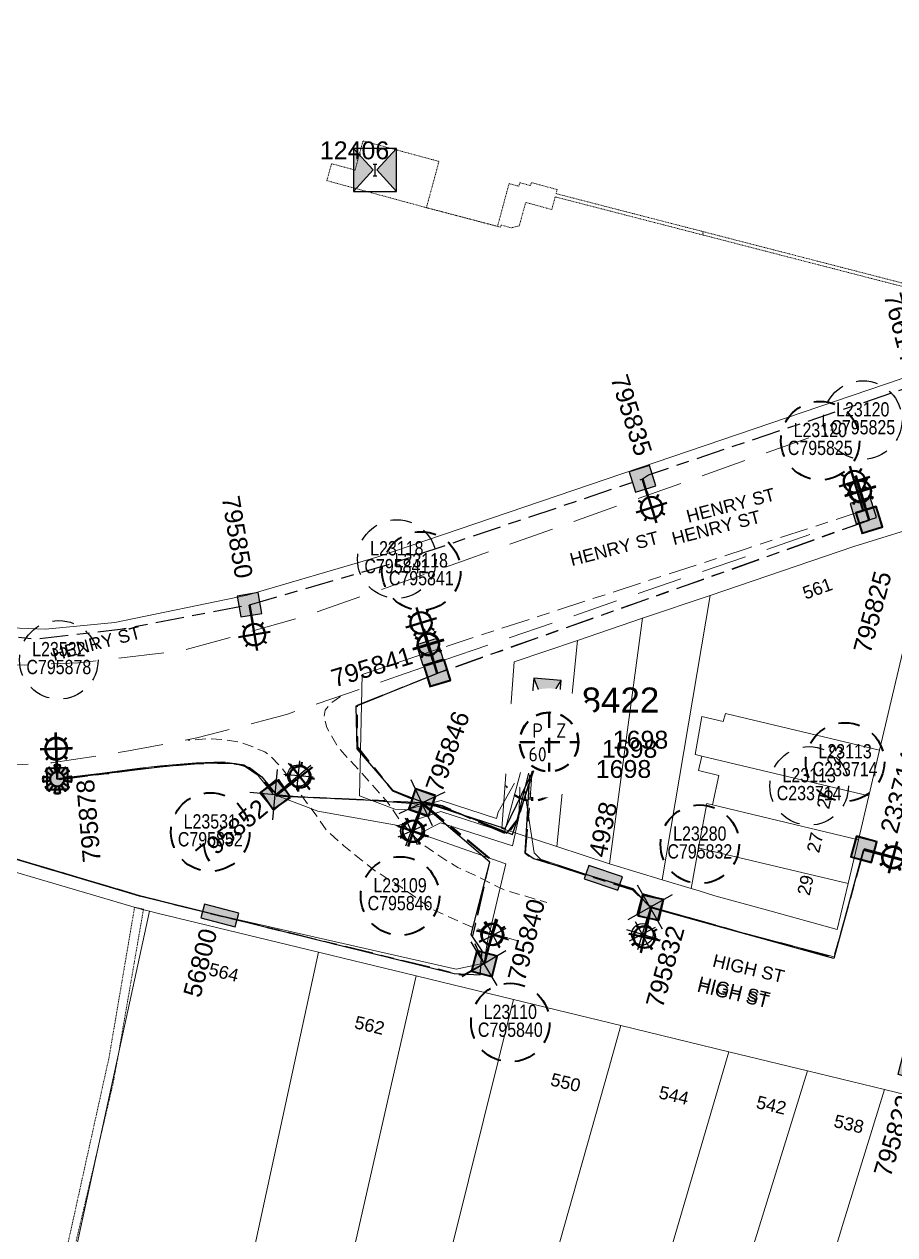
# Model space of a CAD drawing. Header units: metres. Extents: x 285841 to 287079, y 6262591 to 6263353.
# Drawn here: x 286268.6 to 286390.5, y 6262834 to 6263003.4 of the extents above; entities that cross this region are included whole.
import ezdxf
from ezdxf.enums import TextEntityAlignment as Align

# ---------------------------------------------------------------- set-up
doc = ezdxf.new("R2010")
doc.units = ezdxf.units.M
for name, pattern in [('Cable Exist UG', [8.2, 4, -1.2, 1.8, -1.2]), ('Dash', [5, 3, -2]), ('DASHED', [0.75, 0.5, -0.25]), ('DASHED2', [9.525, 6.35, -3.175]), ('HIDDEN2', [0.1875, 0.125, -0.0625])]:
    doc.linetypes.add(name, pattern=pattern)
doc.layers.get('0').update_dxf_attribs({"color": 6})
for name, color, linetype, lineweight in [('_User Miscellaneous3', 241, 'Continuous', 13), ('_User Miscellaneous4', 191, 'Continuous', 13), ('_User_SL_Exist', 4, 'Continuous', 35), ('Cadastre Buildings_SP_EXT', 96, 'Continuous', 15), ('Cadastre Land Parcels_SP_EXT', 96, 'Continuous', 15), ('Cadastre Other Property_SP_EXT', 96, 'DASHED', 15), ('Cadastre Roads_SP_EXT', 54, 'Continuous', 15)]:
    doc.layers.add(name, color=color, linetype=linetype, lineweight=lineweight)
for name, color, linetype in [('_User SL', 2, 'Continuous'), ('_User_SL_Final', 7, 'Continuous'), ('Equip_SL_EXT', 7, 'Continuous'), ('Equip_SP_SL_EXT', 7, 'Continuous'), ('Mains_LV_NEW_R6', 2, 'Continuous'), ('Sub_SP_EXT', 7, 'Continuous'), ('SupportsUG_SP_LV_EXT', 7, 'Continuous'), ('SupportsUG_SP_LV_SL_EXT', 7, 'Continuous')]:
    doc.layers.add(name, color=color, linetype=linetype)
doc.styles.add('ARIAL', font='arial.ttf', dxfattribs={"height": 2})
doc.styles.add('COLUMN_LABEL', font='arial.ttf')
doc.styles.add('iecARIAL', font='arial.ttf', dxfattribs={"height": 2})
doc.styles.add('IESYMBOL1', font='isocp.shx')
doc.styles.add('POLE_LABEL', font='arial.ttf', dxfattribs={"height": 2})
doc.styles.add('SLCP_LABEL', font='arial.ttf', dxfattribs={"height": 3.5})
doc.styles.get("Standard").update_dxf_attribs({"font": 'arial.ttf'})
doc.linetypes.add('Cable New UG', pattern='A,7,-0.25,["x",Standard,S=2,R=0,X=0.2,Y=-0.8],-2.1', length=9.35)
doc.linetypes.add('Cable o', pattern='A,5.25,-0.1,["o",Standard,S=2,R=0,X=0.2,Y=-0.7],-2', length=7.35)

# ---------------------------------------------------------------- blocks, each defined once
blk = doc.blocks.new('SUB_INDOOR_EXT')
h = blk.add_hatch(color=256)
h.paths.add_polyline_path([(3, 3), (0.24, 0), (3, -3)])
h.paths.add_polyline_path([(-3, -3), (-0.24, 0), (-3, 3)])
at = {"color": 7}
for p, q in [((-0.27, 0.81), (0.27, 0.81)), ((0, 0.81), (0, -0.81)), ((-0.27, -0.81), (0.27, -0.81))]:
    blk.add_line(p, q, dxfattribs=at)
blk.add_line((1.92, -2.26), (1.92, -2.26, 0))
for points in [[(-3, -3), (-0.24, 0), (-3, 3)], [(-3, -3), (3, -3), (3, 3), (-3, 3)], [(3, 3), (0.24, 0), (3, -3)]]:
    blk.add_lwpolyline(points, close=True)
for tag, height, flags, p in [('ASSET_NUM', 2.5, 8, (2, 2)), ('STREET_CODE', 0.2, 9, (1.5, 0)), ('CONSTRUCTED_VOLTAGE', 0.2, 9, (1.5, -0.2)), ('OPERATING_VOLTAGE', 0.2, 9, (1.5, -0.6)), ('ORIENTATION', 0.2, 9, (1.5, -0.8)), ('OWNED_BY', 0.2, 9, (1.5, -1)), ('OPERATED_BY', 0.2, 9, (1.5, -1.2)), ('SECONDARY_VOLTAGE', 0.2, 9, (1.5, -1.6)), ('NO_PHASES', 0.2, 9, (1.5, -0.4)), ('MAINTAINED_BY', 0.2, 9, (1.5, -1.4)), ('STATE', 0.2, 9, (1.5, -1.8)), ('SUBSTATION_TYPE', 0.2, 9, (1.5, -2.2)), ('STREETNAME', 0.2, 9, (1.5, -3)), ('SUBURB', 0.2, 9, (1.5, -3.2)), ('PARENT', 0.2, 9, (1.5, -2)), ('USAGE', 0.2, 9, (1.5, -2.4)), ('LEGEND', 0.2, 9, (1.5, -2.6)), ('LOCATION', 0.2, 9, (1.5, -2.8)), ('NOTES', 0.2, 9, (1.5, -3.4)), ('Z', 0.2, 1, (1.5, -3.6))]:
    blk.add_attdef(tag, text='', height=height, dxfattribs=dict(flags=flags)).set_placement(p, align=Align.MIDDLE_LEFT)
blk = doc.blocks.new('*U202')
for points in [[(0, 0), (-1.56, 4), (2.26, 3.65)], [(0, 0), (-2.26, -3.65), (1.56, -4)]]:
    blk.add_hatch(color=256).paths.add_polyline_path(points)
for p, q in [((-2.26, -3.65), (2.26, 3.65)), ((-1.56, 4), (1.56, -4))]:
    blk.add_line(p, q)
blk.add_lwpolyline([(1.56, -4), (2.26, 3.65), (-1.56, 4), (-2.26, -3.65)], close=True)
for tag, height, flags, p in [('ASSET_NUM', 3.5, 8, (2, 2)), ('STREET_CODE', 0.2, 9, (1.5, 0)), ('CONSTRUCTED_VOLTAGE', 0.2, 9, (1.5, -0.2)), ('OPERATING_VOLTAGE', 0.2, 9, (1.5, -0.6)), ('ORIENTATION', 0.2, 9, (1.5, -0.8)), ('OWNED_BY', 0.2, 9, (1.5, -1)), ('OPERATED_BY', 0.2, 9, (1.5, -1.2)), ('SECONDARY_VOLTAGE', 0.2, 9, (1.5, -1.6)), ('NO_PHASES', 0.2, 9, (1.5, -0.4)), ('MAINTAINED_BY', 0.2, 9, (1.5, -1.4)), ('STATE', 0.2, 9, (1.5, -1.8)), ('SUBSTATION_TYPE', 0.2, 9, (1.5, -2.2)), ('STREETNAME', 0.2, 9, (1.5, -3)), ('SUBURB', 0.2, 9, (1.5, -3.2)), ('PARENT', 0.2, 9, (1.5, -2)), ('USAGE', 0.2, 9, (1.5, -2.4)), ('LEGEND', 0.2, 9, (1.5, -2.6)), ('LOCATION', 0.2, 9, (1.5, -2.8)), ('NOTES', 0.2, 9, (1.5, -3.4)), ('Z', 0.2, 1, (1.5, -3.6))]:
    blk.add_attdef(tag, text='', height=height, dxfattribs=dict(flags=flags)).set_placement(p, align=Align.MIDDLE_LEFT)
blk = doc.blocks.new('COLUMN_EXT')
blk.add_hatch(color=256).paths.add_polyline_path([(-1.49, 1.48), (-1.49, -1.49), (1.48, -1.49), (1.48, 1.48)])
blk.add_lwpolyline([(-1.49, -1.49), (1.48, -1.49), (1.48, 1.48), (-1.49, 1.48)], close=True)
for tag, height, style, flags, p in [('ASSET_NUM', 2.5, 'COLUMN_LABEL', 8, (2, 2)), ('STRUCTURE_PLANT_NUMBER', 0.2, 'POLE_LABEL', 9, (1.81, 0.03)), ('STREET_CODE', 0.2, 'COLUMN_LABEL', 9, (1.81, -0.2))]:
    blk.add_attdef(tag, text='', height=height, dxfattribs=dict(style=style, flags=flags)).set_placement(p, align=Align.MIDDLE_LEFT)
at = {"flags": 9}
for tag, p in [('COLUMN_TYPE', (1.81, -0.4)), ('OWNED_BY', (1.81, -0.6)), ('STATE', (1.81, -0.8)), ('USAGE', (1.81, -1)), ('STREETNAME', (1.81, -1.6)), ('LEGEND', (1.81, -1.2)), ('LOCATION', (1.81, -1.4)), ('SUBURB', (1.81, -1.8)), ('NOTES', (1.81, -2))]:
    blk.add_attdef(tag, text='', height=0.2, dxfattribs=at).set_placement(p, align=Align.MIDDLE_LEFT)
at = {"flags": 1}
blk.add_attdef('Z', (1.81, -2.35), '', height=0.2, dxfattribs=at)
blk = doc.blocks.new('PILLAR_EXT')
blk.add_hatch(color=256).paths.add_polyline_path([(-2.475, 0.99), (-2.475, -0.99), (2.475, -0.99), (2.475, 0.99)])
blk.add_lwpolyline([(-2.475, -0.99), (2.475, -0.99), (2.475, 0.99), (-2.475, 0.99)], close=True)
at = {"style": 'iecARIAL', "flags": 8}
blk.add_attdef('ASSET_NUM', (1.5, 3.5), '', height=2.5, dxfattribs=at)
for tag, p, flags in [('OWNED_BY', (0, -0.2), 9), ('STATE', (0, -0.4), 9), ('SUPPORT_TYPE', (0, -0.6), 9), ('STREETNAME', (0, -1.8), 9), ('USAGE', (0, -0.8), 9), ('LEGEND', (0, -1), 9), ('LOCATION', (0, -1.2), 9), ('NOTES', (0, -1.4), 9), ('PARENT', (0, -1.6), 9), ('SUBURB', (0, -2), 1)]:
    blk.add_attdef(tag, p, '', height=0.2, dxfattribs=dict(flags=flags))
blk = doc.blocks.new('SL_LANTERN_EXT')
at = {"lineweight": 40}
for p, q in [((-1.46, 5.68), (-1.06, 5.28)), ((0, 1.97), (0, 6.47)), ((1.46, 5.68), (1.06, 5.28)), ((-2.25, 4.22), (2.25, 4.22)), ((-1.46, 2.76), (-1.06, 3.16)), ((0, 0), (0, 2.72)), ((1.46, 2.76), (1.06, 3.16))]:
    blk.add_line(p, q, dxfattribs=at)
blk.add_circle((0, 4.22), 1.5, dxfattribs=at)
at = {"style": 'iecARIAL', "flags": 8}
blk.add_attdef('ASSET_NUM', (1.5, 1.5), '', height=2.5, dxfattribs=at)
for tag, p, height, flags in [('OPERATING_VOLTAGE', (0.98, -1.65), 0.2, 9), ('ORIENTATION', (0.98, -1.85), 0.2, 9), ('CONSTRUCTED_VOLTAGE', (0.98, -0.65), 0.2, 9), ('CONTROL_TYPE', (0.98, -0.85), 0.2, 9), ('LANTERN_PURPOSE', (0.98, -1.05), 0.2, 9), ('LANTERN_TYPE', (0.98, -1.25), 0.2, 9), ('NO_PHASES', (0.98, -1.45), 0.2, 9), ('LNUMBER', (2.18, -3.25), 2.5, 8), ('OWNED_BY', (0.98, -2.05), 0.2, 9), ('STATE', (0.98, -2.25), 0.2, 9), ('USAGE', (0.98, -2.45), 0.2, 9), ('CEXIST', (0.98, -2.65), 0.2, 9), ('CNEW', (0.98, -2.85), 0.2, 9), ('CNUMBER', (0.98, -3.05), 0.2, 9), ('CREMOVE', (0.98, -3.25), 0.2, 9), ('CREPLACE', (0.98, -3.45), 0.2, 9), ('LKINGHEIGHT', (0.98, -3.65), 0.2, 9), ('LBRACKET', (0.98, -3.85), 0.2, 9), ('LBRACKETVOCAB', (0.98, -4.05), 0.2, 9), ('LCATEGORY', (0.98, -4.25), 0.2, 9), ('LCHARGE1', (0.98, -4.45), 0.2, 9), ('LCHARGE1PERCENT', (0.98, -4.65), 0.2, 9), ('LCHARGE2', (0.98, -4.85), 0.2, 9), ('LCHARGE2PERCENT', (0.98, -5.05), 0.2, 9), ('LCHARGE3', (0.98, -5.25), 0.2, 9), ('LCHARGE3PERCENT', (0.98, -5.45), 0.2, 9), ('LEXIST', (0.98, -5.65), 0.2, 9), ('LLAMP', (0.98, -5.85), 0.2, 9), ('LLAMPVOCAB', (0.98, -6.05), 0.2, 9), ('LMAST', (0.98, -6.25), 0.2, 9), ('LMASTVOCAB', (0.98, -6.45), 0.2, 9), ('LNEW', (0.98, -6.65), 0.2, 9), ('LANTNUMBER', (0.98, -6.85), 0.2, 9), ('LOUTREACH', (0.98, -7.25), 0.2, 9), ('LOUTREACHVOCAB', (0.98, -7.45), 0.2, 9), ('LRATECODE', (0.98, -7.65), 0.2, 9), ('LREMOVE', (0.98, -7.85), 0.2, 9), ('LREPLACE', (0.98, -8.05), 0.2, 9), ('LTYPE', (0.98, -8.25), 0.2, 9), ('LTYPEVOCAB', (0.98, -8.45), 0.2, 9), ('LEGEND', (0.98, -8.65), 0.2, 9), ('STREETNAME', (0.98, -9.25), 0.2, 9), ('SUBURB', (0.98, -9.45), 0.2, 1), ('LOCATION', (0.98, -8.85), 0.2, 9), ('NOTES', (0.98, -9.05), 0.2, 9)]:
    blk.add_attdef(tag, p, '', height=height, dxfattribs=dict(flags=flags))
blk = doc.blocks.new('SL_NIGHTWATCH_EXT')
at = {"lineweight": 40}
h = blk.add_hatch(color=256, dxfattribs=at)
h.paths.add_polyline_path([(0.39, 1.96, 0.098491), (-0.39, 1.96), (-0.2, 0.98, -0.098491), (0.19, 0.98)])
h.paths.add_polyline_path([(0.55, 0.83, -0.098491), (0.83, 0.56), (1.66, 1.11, 0.098491), (1.11, 1.66)])
h.paths.add_polyline_path([(0.98, 0.2, -0.098491), (0.98, -0.19), (1.96, -0.39, 0.098491), (1.96, 0.39)])
h.paths.add_polyline_path([(0.83, -0.55, -0.098491), (0.56, -0.83), (1.11, -1.66, 0.098491), (1.66, -1.11)])
h.paths.add_polyline_path([(-0.19, -0.98), (-0.39, -1.96, 0.098491), (0.39, -1.96), (0.2, -0.98, -0.098491)])
h.paths.add_polyline_path([(-0.83, -0.56), (-1.66, -1.11, 0.098491), (-1.11, -1.66), (-0.55, -0.83, -0.098491)])
h.paths.add_polyline_path([(-0.98, 0.19), (-1.96, 0.39, 0.098491), (-1.96, -0.39), (-0.98, -0.2, -0.098491)])
h.paths.add_polyline_path([(-1.11, 1.66, 0.098491), (-1.66, 1.11), (-0.83, 0.55, -0.098491), (-0.56, 0.83)])
for p, q in [((-1.16, 1.63), (-1.16, 1.63, 0)), ((-1.1, 1.64), (-1.1, 1.64, 0)), ((1.08, 1.63), (1.08, 1.63, 0)), ((-0.86, -0.57), (-0.86, -0.57, 0)), ((0.82, -0.57), (0.82, -0.57, 0)), ((1.13, -1.65), (1.13, -1.65, 0)), ((1.96, -0.37), (1.96, -0.37, 0))]:
    blk.add_line(p, q, dxfattribs=at)
for points in [[(-0.2, 0.98, -0.098491), (0.19, 0.98), (0.39, 1.96, 0.098491), (-0.39, 1.96)], [(-0.98, 0.19, 0.098491), (-0.98, -0.2), (-1.96, -0.39, -0.098491), (-1.96, 0.39)], [(-0.56, 0.83, 0.098491), (-0.83, 0.55), (-1.66, 1.11, -0.098491), (-1.11, 1.66)], [(0.83, 0.56), (1.66, 1.11, 0.098491), (1.11, 1.66), (0.55, 0.83, -0.098491)], [(0.98, -0.19), (1.96, -0.39, 0.098491), (1.96, 0.39), (0.98, 0.2, -0.098491)], [(-0.83, -0.56, 0.098491), (-0.55, -0.83), (-1.11, -1.66, -0.098491), (-1.66, -1.11)], [(0.2, -0.98), (0.39, -1.96, -0.098491), (-0.39, -1.96), (-0.19, -0.98, 0.098491)], [(0.56, -0.83), (1.11, -1.66, 0.098491), (1.66, -1.11), (0.83, -0.55, -0.098491)]]:
    blk.add_lwpolyline(points, format="xyb", close=True, dxfattribs=at)
blk.add_circle((0, 0), 1, dxfattribs=at)
blk = doc.blocks.new('SLCP_ZELL_EXT')
blk.add_wipeout([(-0.24, 7.5), (-0.71, 7.47), (-1.17, 7.41), (-1.64, 7.32), (-2.09, 7.21), (-2.54, 7.06), (-2.98, 6.89), (-3.41, 6.69), (-3.82, 6.46), (-4.22, 6.21), (-4.6, 5.93), (-4.96, 5.63), (-5.31, 5.31), (-5.63, 4.96), (-5.93, 4.6), (-6.21, 4.22), (-6.46, 3.82), (-6.69, 3.41), (-6.89, 2.98), (-7.06, 2.54), (-7.21, 2.09), (-7.32, 1.64), (-7.41, 1.17), (-7.47, 0.71), (-7.5, 0.24), (-7.5, -0.24), (-7.47, -0.71), (-7.41, -1.17), (-7.32, -1.64), (-7.21, -2.09), (-7.06, -2.54), (-6.89, -2.98), (-6.69, -3.41), (-6.46, -3.82), (-6.21, -4.22), (-5.93, -4.6), (-5.63, -4.96), (-5.31, -5.31), (-4.96, -5.63), (-4.6, -5.93), (-4.22, -6.21), (-3.82, -6.46), (-3.41, -6.69), (-2.98, -6.89), (-2.54, -7.06), (-2.09, -7.21), (-1.64, -7.32), (-1.17, -7.41), (-0.71, -7.47), (-0.24, -7.5), (0.24, -7.5), (0.71, -7.47), (1.17, -7.41), (1.64, -7.32), (2.09, -7.21), (2.54, -7.06), (2.98, -6.89), (3.41, -6.69), (3.82, -6.46), (4.22, -6.21), (4.6, -5.93), (4.96, -5.63), (5.31, -5.31), (5.63, -4.96), (5.93, -4.6), (6.21, -4.22), (6.46, -3.82), (6.69, -3.41), (6.89, -2.98), (7.06, -2.54), (7.21, -2.09), (7.32, -1.64), (7.41, -1.17), (7.47, -0.71), (7.5, -0.24), (7.5, 0.24), (7.47, 0.71), (7.41, 1.17), (7.32, 1.64), (7.21, 2.09), (7.06, 2.54), (6.89, 2.98), (6.69, 3.41), (6.46, 3.82), (6.21, 4.22), (5.93, 4.6), (5.63, 4.96), (5.31, 5.31), (4.96, 5.63), (4.6, 5.93), (4.22, 6.21), (3.82, 6.46), (3.41, 6.69), (2.98, 6.89), (2.54, 7.06), (2.09, 7.21), (1.64, 7.32), (1.17, 7.41), (0.71, 7.47), (0.24, 7.5)])
at = {"linetype": 'Dash', "lineweight": 40, "ltscale": 0.7}
for p, q in [((0, 4.11), (0, -4.11)), ((-4.11, 0), (4.11, 0))]:
    blk.add_line(p, q, dxfattribs=at)
blk.add_circle((0, 0), 4.11, dxfattribs=at)
at = {"lineweight": 40, "style": 'IESYMBOL1'}
for s, p in [('P', (-1.6, 0)), ('Z', (1.7, 0)), ('60', (-1.61, -3.31))]:
    blk.add_text(s, height=2, dxfattribs=at).set_placement(p, align=Align.BOTTOM_CENTER)
at = {"style": 'SLCP_LABEL'}
for tag, height, flags, p in [('ASSET_NUM', 2.5, 8, (2, 2)), ('STREET_CODE', 0.2, 9, (0, -0.2))]:
    blk.add_attdef(tag, text='', height=height, dxfattribs=dict(at, flags=flags)).set_placement(p, align=Align.MIDDLE_LEFT)
at = {"flags": 1}
blk.add_attdef('Z', (0, 0), '', height=0.2, dxfattribs=at)
at = {"flags": 9}
for tag, p in [('CONSTRUCTED_VOLTAGE', (0, -0.4)), ('CONTROL_TYPE', (0, -0.6)), ('OPERATING_VOLTAGE', (0, -1)), ('ORIENTATION', (0, -1.2)), ('OWNED_BY', (0, -1.4)), ('NO_PHASES', (0, -0.8)), ('USAGE', (0, -1.6)), ('STATE', (0, -2)), ('LOCATION', (0, -1.8)), ('NOTES', (0, -2.2))]:
    blk.add_attdef(tag, text='', height=0.2, dxfattribs=at).set_placement(p, align=Align.MIDDLE_LEFT)
blk = doc.blocks.new('COLUMN_DEL')
h = blk.add_hatch(color=256)
h.paths.add_polyline_path([(0, 0), (1.51, 1.51), (-1.51, 1.51)], flags=16)
h.paths.add_polyline_path([(-1.51, 1.51), (-1.51, -1.51), (0, 0)], flags=17)
h.paths.add_polyline_path([(-1.51, -1.51), (1.51, -1.51), (0, 0)], flags=17)
h.paths.add_polyline_path([(1.51, -1.51), (1.51, 1.51), (0, 0)], flags=17)
h.paths.add_polyline_path([(-1.51, -1.51), (1.51, -1.51), (1.51, 1.51), (-1.51, 1.51)])
blk.add_hatch(color=256).paths.add_polyline_path([(-1.51, -1.51), (1.51, -1.51), (1.51, 1.51), (-1.51, 1.51)])
for p, q in [((2.51, -2.51), (-2.51, 2.51)), ((-2.51, -2.51), (2.51, 2.51))]:
    blk.add_line(p, q)
blk.add_lwpolyline([(-1.51, -1.51), (1.51, -1.51), (1.51, 1.51), (-1.51, 1.51)], close=True)
at = {"style": 'COLUMN_LABEL'}
for tag, height, flags, p in [('ASSET_NUM', 2.5, 8, (2, 2)), ('STREET_CODE', 0.2, 9, (0, -0.2))]:
    blk.add_attdef(tag, text='', height=height, dxfattribs=dict(at, flags=flags)).set_placement(p, align=Align.MIDDLE_LEFT)
at = {"flags": 1}
blk.add_attdef('Z', (0, 0), '', height=0.2, dxfattribs=at)
at = {"flags": 9}
for tag, p in [('COLUMN_TYPE', (0, -0.4)), ('OWNED_BY', (0, -0.6)), ('STATE', (0, -0.8)), ('SUBURB', (0, -1.6)), ('USAGE', (0, -1)), ('LEGEND', (0, -1.2)), ('PARENT', (0, -1.4)), ('STREETNAME', (0, -1.8)), ('LOCATION', (0, -2)), ('NOTES', (0, -2.2))]:
    blk.add_attdef(tag, text='', height=0.2, dxfattribs=at).set_placement(p, align=Align.MIDDLE_LEFT)
blk = doc.blocks.new('SL_LANTERN_DEL')
for p, q in [((1.46, 2.76), (-1.46, 5.68)), ((-1.46, 2.76), (1.46, 5.68)), ((0, 1.97), (0, 6.47)), ((-2.25, 4.22), (2.25, 4.22)), ((0, 0), (0, 2.72)), ((0, 0), (0, 0))]:
    blk.add_line(p, q)
blk.add_circle((0, 4.22), 1.5)
at = {"style": 'iecARIAL', "flags": 8}
blk.add_attdef('ASSET_NUM', (1.5, 1.5), '', height=2.5, dxfattribs=at)
for tag, p, height, flags in [('CONSTRUCTED_VOLTAGE', (0, -0.2), 0.2, 9), ('CONTROL_TYPE', (0, -0.4), 0.2, 9), ('OPERATING_VOLTAGE', (0, -1.2), 0.2, 9), ('ORIENTATION', (0, -1.4), 0.2, 9), ('OWNED_BY', (0, -1.6), 0.2, 9), ('STATE', (0, -1.8), 0.2, 9), ('LANTERN_PURPOSE', (0, -0.6), 0.2, 9), ('LANTERN_TYPE', (0, -0.8), 0.2, 9), ('NO_PHASES', (0, -1), 0.2, 9), ('LNUMBER', (1.2, -2.8), 2.5, 8), ('CEXIST', (0, -2.2), 0.2, 9), ('CNEW', (0, -2.4), 0.2, 9), ('CNUMBER', (0, -2.6), 0.2, 9), ('CREMOVE', (0, -2.8), 0.2, 9), ('CREPLACE', (0, -3), 0.2, 9), ('USAGE', (0, -2), 0.2, 9), ('LKINGHEIGHT', (0, -3.2), 0.2, 9), ('LBRACKET', (0, -3.4), 0.2, 9), ('LBRACKETVOCAB', (0, -3.6), 0.2, 9), ('LCATEGORY', (0, -3.8), 0.2, 9), ('LCHARGE1', (0, -4), 0.2, 9), ('LCHARGE1PERCENT', (0, -4.2), 0.2, 9), ('LCHARGE2', (0, -4.4), 0.2, 9), ('LCHARGE2PERCENT', (0, -4.6), 0.2, 9), ('LCHARGE3', (0, -4.8), 0.2, 9), ('LCHARGE3PERCENT', (0, -5), 0.2, 9), ('LEXIST', (0, -5.2), 0.2, 9), ('LLAMP', (0, -5.4), 0.2, 9), ('LLAMPVOCAB', (0, -5.6), 0.2, 9), ('LMAST', (0, -5.8), 0.2, 9), ('LMASTVOCAB', (0, -6), 0.2, 9), ('LNEW', (0, -6.2), 0.2, 9), ('LANTNUMBER', (0, -6.4), 0.2, 9), ('LOUTREACH', (0, -6.8), 0.2, 9), ('LOUTREACHVOCAB', (0, -7), 0.2, 9), ('LRATECODE', (0, -7.2), 0.2, 9), ('LREMOVE', (0, -7.4), 0.2, 9), ('LREPLACE', (0, -7.6), 0.2, 9), ('LTYPE', (0, -7.8), 0.2, 9), ('LTYPEVOCAB', (0, -8), 0.2, 9), ('LEGEND', (0, -8.2), 0.2, 9), ('LOCATION', (0, -8.4), 0.2, 9), ('NOTES', (0, -8.6), 0.2, 9), ('STREETNAME', (0, -8.8), 0.2, 9), ('SUBURB', (0, -9), 0.2, 1)]:
    blk.add_attdef(tag, p, '', height=height, dxfattribs=dict(flags=flags))

msp = doc.modelspace()

# ---------------------------------------------------------------- linework, layer by layer
at = {"layer": '_User Miscellaneous3', "linetype": 'DASHED2', "flags": 128}
msp.add_lwpolyline([(286179.92, 6262933.47), (286216.45, 6262922.43), (286231.68, 6262917.4), (286240.89, 6262915.29), (286249.8, 6262914.11), (286255.25, 6262913.91), (286262.35, 6262913.91), (286268.62, 6262913.7), (286276.24, 6262914.01), (286290.84, 6262915.72), (286299.73, 6262918.21), (286308.38, 6262920.7), (286330.48, 6262928.42), (286381.96, 6262946.76)], dxfattribs=at)
at = {"layer": '_User SL', "linetype": 'Cable Exist UG', "flags": 128}
for points in [[(286355.16, 6262939.75), (286356.03, 6262940.33), (286356.03, 6262940.33), (286393.37, 6262952.89), (286394.79, 6262952.93)], [(286300.17, 6262922.13), (286320.25, 6262927.98), (286355.16, 6262939.75)], [(286386.87, 6262933.95), (286370.39, 6262928.05), (286326.42, 6262912.51)], [(286240.64, 6262916.83), (286243.65, 6262921.2), (286257.03, 6262918.54), (286270.39, 6262917.36), (286282.07, 6262918.72), (286300.17, 6262922.13)], [(286326.42, 6262912.51), (286315.23, 6262907.99), (286315.28, 6262902.16), (286320.19, 6262896.09), (286324.3, 6262894.41)], [(286273.52, 6262897.71), (286279.81, 6262898.46), (286285.09, 6262899.16), (286287.97, 6262899.49), (286292.98, 6262899.92), (286296.71, 6262900.04), (286299.35, 6262899.68), (286301.56, 6262898.19), (286303.74, 6262895.54)], [(286324.3, 6262894.41), (286303.63, 6262895.39)], [(286386.13, 6262887.85), (286381.94, 6262872.78), (286369.38, 6262876.13), (286356.22, 6262879.82)], [(286386.13, 6262887.85), (286396.98, 6262884.96), (286392.53, 6262868.86), (286410.15, 6262864.62)]]:
    msp.add_lwpolyline(points, dxfattribs=at)
at = {"layer": '_User_SL_Exist', "linetype": 'Cable Exist UG', "lineweight": 20, "flags": 128}
for points in [[(286386.9, 6262934.03), (286370.42, 6262928.13), (286326.44, 6262912.59)], [(286326.44, 6262912.59), (286315.26, 6262908.07), (286315.31, 6262902.24), (286320.22, 6262896.17), (286324.32, 6262894.49)], [(286273.55, 6262897.79), (286279.84, 6262898.54), (286285.12, 6262899.24), (286288, 6262899.57), (286293, 6262900), (286296.73, 6262900.12), (286299.37, 6262899.76), (286301.59, 6262898.27), (286303.77, 6262895.63)], [(286324.32, 6262894.49), (286303.66, 6262895.47)], [(286386.15, 6262887.93), (286381.97, 6262872.86), (286369.41, 6262876.21), (286356.25, 6262879.91)], [(286386.16, 6262887.93), (286397.01, 6262885.04), (286392.56, 6262868.94), (286410.19, 6262864.7)]]:
    msp.add_lwpolyline(points, dxfattribs=at)
at = {"layer": '_User_SL_Exist', "linetype": 'Dash'}
for centre in [(286380.04, 6262945.09), (286324.21, 6262926.86), (286383.52, 6262900.14), (286294.68, 6262890.33), (286363.19, 6262888.63), (286321.24, 6262881.39), (286336.67, 6262863.68)]:
    msp.add_circle(centre, 5.5, dxfattribs=at)
at = {"layer": '_User_SL_Final', "linetype": 'Cable Exist UG', "lineweight": 20, "flags": 128}
for points in [[(286386.07, 6262935.33), (286369.66, 6262929.97), (286325.41, 6262915.56)], [(286386.15, 6262887.93), (286397, 6262885.05), (286392.55, 6262868.94), (286410.18, 6262864.7)]]:
    msp.add_lwpolyline(points, dxfattribs=at)
at = {"layer": '_User_SL_Final', "linetype": 'Dash'}
for centre in [(286385.99, 6262947.98), (286320.79, 6262928.54), (286273.49, 6262914.43), (286378.49, 6262896.79)]:
    msp.add_circle(centre, 5.5, dxfattribs=at)
at = {"layer": 'Cadastre Buildings_SP_EXT', "linetype": 'Continuous'}
msp.add_lwpolyline([(286286.17, 6262879.25), (286285.17, 6262879.5), (286252.52, 6262889.13), (286241.88, 6262892.27), (286224.56, 6262833.43), (286237.29, 6262829.88), (286273.27, 6262819.84), (286286.17, 6262879.25)], close=True, dxfattribs=at)
at = {"layer": 'Cadastre Land Parcels_SP_EXT', "linetype": 'Continuous'}
msp.add_lwpolyline([(286156.64, 6262947.63), (286235.77, 6262924.31), (286248.7, 6262921.12), (286261.87, 6262919.11), (286271.62, 6262918.72), (286281.33, 6262919.64), (286299.85, 6262923.46), (286318, 6262928.8), (286396.04, 6262955.33), (286401.11, 6262977.5), (286431.4, 6263103.81), (286431.05, 6263104.4), (286428.71, 6263108.31), (286418.84, 6263110.96), (286321.78, 6263136.24), (286313.31, 6263133.24), (286272.09, 6263144.01), (286272.09, 6263144.01), (286272.29, 6263144.79), (286229.97, 6263155.85), (286176.19, 6263170.77), (286121.45, 6263185.46)], dxfattribs=at)
for points in [[(286388.34, 6262901.79), (286366.77, 6262906.92), (286366.48, 6262905.79), (286363.46, 6262906.52), (286362.55, 6262901.17), (286363.46, 6262900.95), (286386.83, 6262895.38), (286388.34, 6262901.79)], [(286385.39, 6262889.27), (286364.98, 6262894.14), (286365.86, 6262898.26), (286363.02, 6262898.94), (286363.46, 6262900.95), (286386.83, 6262895.38), (286385.39, 6262889.27)], [(286364.98, 6262894.14), (286364.15, 6262894.32), (286363.01, 6262888.12), (286364.09, 6262887.87), (286383.94, 6262883.16), (286385.39, 6262889.27), (286364.98, 6262894.14)], [(286383.94, 6262883.16), (286364.09, 6262887.87), (286363.01, 6262888.12), (286361.97, 6262882.43), (286363.1, 6262882.09), (286365.31, 6262881.42), (286372.68, 6262879.42), (286382.42, 6262876.72), (286383.94, 6262883.16)], [(286309.81, 6262873.52), (286287.23, 6262879), (286286.17, 6262879.25), (286273.27, 6262819.84), (286284.6, 6262816.69), (286296.87, 6262813.74), (286309.81, 6262873.52)], [(286323.49, 6262870.2), (286311.92, 6262873.01), (286309.81, 6262873.52), (286296.87, 6262813.74), (286300.21, 6262812.95), (286309.92, 6262810.63), (286320.18, 6262855.7), (286323.49, 6262870.2)], [(286337.11, 6262866.9), (286323.49, 6262870.2), (286320.18, 6262855.7), (286309.92, 6262810.63), (286322.36, 6262807.63), (286337.11, 6262866.9)], [(286352.14, 6262863.25), (286337.11, 6262866.9), (286322.36, 6262807.63), (286335.54, 6262804.44), (286350.44, 6262857.23), (286352.14, 6262863.25)], [(286350.06, 6262800.93), (286335.54, 6262804.44), (286350.44, 6262857.23), (286352.14, 6262863.25), (286367.25, 6262859.59), (286350.06, 6262800.93)], [(286360.18, 6262798.48), (286350.06, 6262800.93), (286367.25, 6262859.59), (286378.24, 6262856.92), (286360.18, 6262798.48)], [(286383.11, 6262835.16), (286389.02, 6262854.31), (286378.24, 6262856.92), (286360.18, 6262798.48), (286371.3, 6262795.79), (286383.11, 6262835.16)], [(286410.35, 6262849.15), (286389.02, 6262854.31), (286383.11, 6262835.16), (286371.3, 6262795.79), (286392.66, 6262790.56), (286410.35, 6262849.15)]]:
    msp.add_lwpolyline(points, close=True, dxfattribs=at)
at = {"layer": 'Cadastre Other Property_SP_EXT', "linetype": 'HIDDEN2'}
for points in [[(286363.64, 6262973.87), (286342.95, 6262979.21), (286342.47, 6262977.44), (286338.82, 6262978.44), (286337.93, 6262975.16), (286336.81, 6262974.88), (286335.38, 6262975.27), (286335.3, 6262974.97), (286324.93, 6262977.7), (286311, 6262981.48), (286311.65, 6262983.85), (286314.95, 6262982.96), (286316.06, 6262987.05), (286326.69, 6262984.17), (286324.93, 6262977.7), (286334.88, 6262975.09), (286336.5, 6262981.07), (286337.87, 6262980.69), (286338.01, 6262981.19), (286339.5, 6262980.78), (286339.62, 6262981.21), (286343.23, 6262980.23), (286343.07, 6262979.66), (286363.63, 6262974.35), (286363.64, 6262973.87)], [(286397.68, 6262965.09), (286397.78, 6262965.54), (286363.63, 6262974.35), (286363.64, 6262973.87), (286397.68, 6262965.09)], [(286280.52, 6262858.81), (286272.04, 6262820.45), (286272.9, 6262820.19), (286281.05, 6262855.02), (286281.76, 6262858.83), (286285.34, 6262879.55), (286284.09, 6262879.8), (286280.52, 6262858.81)]]:
    msp.add_lwpolyline(points, close=True, dxfattribs=at)

# ---------------------------------------------------------------- block references
at = {"layer": '_User_SL_Exist'}
for name, p, rotation in [('SL_LANTERN_EXT', (286386.9, 6262934.03), 17.05386140786455), ('COLUMN_EXT', (286386.9, 6262934.03), 17.05386140786455), ('SL_LANTERN_EXT', (286326.44, 6262912.59), 16.86478533547137), ('COLUMN_EXT', (286326.44, 6262912.59), 16.86478533547137), ('SL_LANTERN_EXT', (286273.28, 6262897.81), 1.844141834191207), ('SL_LANTERN_EXT', (286303.9, 6262895.46), 307.8510045334343), ('COLUMN_EXT', (286273.28, 6262897.81), 1.844141834191207), ('COLUMN_EXT', (286303.86, 6262895.57), 124.3820828209375), ('COLUMN_EXT', (286324.33, 6262894.49), 161.5351502283574), ('SL_LANTERN_EXT', (286324.43, 6262894.45), 161.5351502283574), ('COLUMN_EXT', (286386.16, 6262887.93), 254.9041159853792), ('SL_LANTERN_EXT', (286386.16, 6262887.93), 254.9041159853792), ('COLUMN_EXT', (286356.34, 6262879.75), 167.5650177429165), ('SL_LANTERN_EXT', (286356.34, 6262879.75), 167.5650177429165), ('SL_LANTERN_EXT', (286333.05, 6262871.93), 345.4594499864161), ('COLUMN_EXT', (286333.05, 6262871.93), 345.4594499864161)]:
    msp.add_blockref(name, p, dxfattribs=dict(at, rotation=rotation))
at = {"layer": '_User_SL_Final'}
for name, p, rotation in [('SL_LANTERN_EXT', (286386.07, 6262935.33), 17.05386140786455), ('COLUMN_EXT', (286386.07, 6262935.33), 17.05386140786455), ('SL_LANTERN_EXT', (286325.41, 6262915.56), 16.86478533547137), ('COLUMN_EXT', (286325.41, 6262915.56), 16.86478533547137), ('SL_LANTERN_EXT', (286273.28, 6262897.81), 1.844141834191207), ('COLUMN_EXT', (286273.28, 6262897.81), 1.844141834191207), ('COLUMN_EXT', (286386.15, 6262887.93), 254.9041159853792), ('SL_LANTERN_EXT', (286386.15, 6262887.93), 254.9041159853792)]:
    msp.add_blockref(name, p, dxfattribs=dict(at, rotation=rotation))
at = {"layer": 'Equip_SL_EXT'}
ref = msp.add_blockref('SLCP_ZELL_EXT', (286339.72, 6262898.83), dxfattribs=at)
ref.add_attrib('ASSET_NUM', '1698', dxfattribs={"layer": '0', "height": 2.5, "style": 'SLCP_LABEL'}).set_placement((286352.51, 6262900.41), align=Align.TOP_CENTER)
at = {"layer": 'Equip_SP_SL_EXT'}
for name, p, rotation in [('SL_LANTERN_EXT', (286355.16, 6262939.75), 197.6579837199734), ('SL_LANTERN_EXT', (286386.87, 6262933.95), 17.05386140786455), ('SL_LANTERN_EXT', (286300.17, 6262922.13), 189.485695702091), ('SL_LANTERN_EXT', (286326.42, 6262912.51), 16.86478533547137), ('SL_LANTERN_EXT', (286273.25, 6262897.73), 1.844141834191207), ('SL_LANTERN_DEL', (286303.76, 6262895.56), 309.4871872251695), ('SL_LANTERN_DEL', (286324.3, 6262894.41), 159.2647429068815), ('SL_LANTERN_EXT', (286386.13, 6262887.85), 254.9041159853792), ('SL_LANTERN_DEL', (286356.36, 6262880.06), 163.1877638332944), ('SL_LANTERN_DEL', (286333.01, 6262871.9), 342.7402483481759)]:
    msp.add_blockref(name, p, dxfattribs=dict(at, rotation=rotation))
msp.add_blockref('SL_NIGHTWATCH_EXT', (286273.27, 6262897.73), dxfattribs=at)
at = {"layer": 'Sub_SP_EXT'}
ref = msp.add_blockref('SUB_INDOOR_EXT', (286317.73, 6262982.97), dxfattribs=at)
ref.add_attrib('ASSET_NUM', '12406', dxfattribs={"layer": '0', "height": 2.5}).set_placement((286319.73, 6262983.72), align=Align.BOTTOM_RIGHT)
at = {"layer": 'SupportsUG_SP_LV_EXT'}
ref = msp.add_blockref('COLUMN_DEL', (286324.3, 6262894.41), dxfattribs=dict(at, rotation=70.0668409957507))
ref.add_attrib('ASSET_NUM', '795846', dxfattribs={"layer": '0', "height": 2.5, "rotation": 70.0668, "style": 'COLUMN_LABEL'}).set_placement((286325.9, 6262896.14), align=Align.MIDDLE_LEFT)
ref = msp.add_blockref('COLUMN_DEL', (286303.76, 6262895.56), dxfattribs=dict(at, rotation=39.67180577223571))
ref.add_attrib('ASSET_NUM', '795852', dxfattribs={"layer": '0', "height": 2.5, "rotation": 39.6718, "style": 'COLUMN_LABEL'}).set_placement((286293.18, 6262886.74), align=Align.MIDDLE_LEFT)
ref = msp.add_blockref('COLUMN_DEL', (286356.22, 6262879.82), dxfattribs=dict(at, rotation=74.60711140498746))
ref.add_attrib('ASSET_NUM', '795832', dxfattribs={"layer": '0', "height": 2.5, "rotation": 74.6071, "style": 'COLUMN_LABEL'}).set_placement((286356.79, 6262865.89), align=Align.MIDDLE_LEFT)
ref = msp.add_blockref('COLUMN_DEL', (286333.01, 6262871.9), dxfattribs=dict(at, rotation=75.59345543348863))
ref.add_attrib('ASSET_NUM', '795840', dxfattribs={"layer": '0', "height": 2.5, "rotation": 75.5935, "style": 'COLUMN_LABEL'}).set_placement((286337.47, 6262869.59), align=Align.MIDDLE_LEFT)
ref = msp.add_blockref('PILLAR_EXT', (286296.03, 6262878.66), dxfattribs=dict(at, rotation=345.1827382702665))
ref.add_attrib('ASSET_NUM', '56800', dxfattribs={"layer": '0', "height": 2.5, "rotation": 75.5732, "style": 'iecARIAL'}).set_placement((286294.49, 6262876.74), align=Align.MIDDLE_RIGHT)
at = {"layer": 'SupportsUG_SP_LV_SL_EXT'}
ref = msp.add_blockref('COLUMN_EXT', (286394.79, 6262952.93), dxfattribs=dict(at, rotation=286.7332719103906))
ref.add_attrib('ASSET_NUM', '766145', dxfattribs={"layer": '0', "height": 2.5, "rotation": 284.5658, "style": 'COLUMN_LABEL'}).set_placement((286394.26, 6262954.76), align=Align.TOP_RIGHT)
ref = msp.add_blockref('COLUMN_EXT', (286355.16, 6262939.75), dxfattribs=dict(at, rotation=197.6579837199734))
ref.add_attrib('ASSET_NUM', '795835', dxfattribs={"layer": '0', "height": 2.5, "rotation": 287.6942, "style": 'COLUMN_LABEL'}).set_placement((286355.39, 6262943.12), align=Align.MIDDLE_RIGHT)
ref = msp.add_blockref('COLUMN_EXT', (286300.17, 6262922.13), dxfattribs=dict(at, rotation=189.485695702091))
ref.add_attrib('ASSET_NUM', '795850', dxfattribs={"layer": '0', "height": 2.5, "rotation": 279.5219, "style": 'COLUMN_LABEL'}).set_placement((286299.44, 6262925.87), align=Align.MIDDLE_RIGHT)
ref = msp.add_blockref('COLUMN_EXT', (286386.87, 6262933.95), dxfattribs=dict(at, rotation=17.05386140786455))
ref.add_attrib('ASSET_NUM', '795825', dxfattribs={"layer": '0', "height": 2.5, "rotation": 74.9766, "style": 'COLUMN_LABEL'}).set_placement((286387.65, 6262927.06), align=Align.TOP_RIGHT)
ref = msp.add_blockref('COLUMN_EXT', (286326.42, 6262912.51), dxfattribs=dict(at, rotation=16.86478533547137))
ref.add_attrib('ASSET_NUM', '795841', dxfattribs={"layer": '0', "height": 2.5, "rotation": 16.8651, "style": 'COLUMN_LABEL'}).set_placement((286317.86, 6262911.54), align=Align.BOTTOM_CENTER)
ref = msp.add_blockref('COLUMN_EXT', (286386.13, 6262887.85), dxfattribs=dict(at, rotation=254.9041159853792))
ref.add_attrib('ASSET_NUM', '233714', dxfattribs={"layer": '0', "height": 2.5, "rotation": 74.9766, "style": 'COLUMN_LABEL'}).set_placement((286393.04, 6262895.4), align=Align.BOTTOM_CENTER)
ref = msp.add_blockref('COLUMN_EXT', (286273.25, 6262897.73), dxfattribs=dict(at, rotation=1.844141834191207))
ref.add_attrib('ASSET_NUM', '795878', dxfattribs={"layer": '0', "height": 2.5, "rotation": 94.8056, "style": 'COLUMN_LABEL'}).set_placement((286275.9, 6262897.58), align=Align.TOP_RIGHT)
ref = msp.add_blockref('COLUMN_EXT', (286392.7, 6262857.53), dxfattribs=dict(at, rotation=345.3939234710311))
ref.add_attrib('ASSET_NUM', '795823', dxfattribs={"layer": '0', "height": 2.5, "rotation": 73.3457, "style": 'COLUMN_LABEL'}).set_placement((286390.8, 6262853.78), align=Align.TOP_RIGHT)

# ---------------------------------------------------------------- texts
at = {"layer": '_User_SL_Exist'}
for s, rotation, p in [('HENRY ST', 14.5345, (286345.28, 6262927.53)), ('HENRY ST', 14.5345, (286272.81, 6262914.27)), ('HIGH ST', 346.7316, (286362.7, 6262868.04))]:
    msp.add_text(s, height=1.8, rotation=rotation, dxfattribs=at).set_placement(p)
at = {"layer": '_User_SL_Exist', "style": 'ARIAL', "width": 0.8}
for tag, text, p in [('L23120', 'LXXXXX', (286380.04, 6262946.59)), ('C795825', 'CXXXXX', (286380.04, 6262944.09)), ('L23118', 'LXXXXX', (286324.21, 6262928.36)), ('C795841', 'CXXXXX', (286324.21, 6262925.86)), ('L23113', 'LXXXXX', (286383.52, 6262901.64)), ('C233714', 'CXXXXX', (286383.52, 6262899.14)), ('L23531', 'LXXXXX', (286294.68, 6262891.83)), ('L23280', 'LXXXXX', (286363.19, 6262890.13)), ('C795852', 'CXXXXX', (286294.68, 6262889.33)), ('C795832', 'CXXXXX', (286363.19, 6262887.63)), ('L23109', 'LXXXXX', (286321.24, 6262882.89)), ('C795846', 'CXXXXX', (286321.24, 6262880.39)), ('L23110', 'LXXXXX', (286336.67, 6262865.18)), ('C795840', 'CXXXXX', (286336.67, 6262862.68))]:
    msp.add_attdef(tag, text=text, height=2, dxfattribs=at).set_placement(p, align=Align.MIDDLE_CENTER)
at = {"layer": '_User_SL_Final'}
for s, rotation, p in [('HENRY ST', 14.5345, (286359.55, 6262930.47)), ('HIGH ST', 346.7316, (286362.82, 6262868.42))]:
    msp.add_text(s, height=1.8, rotation=rotation, dxfattribs=at).set_placement(p)
at = {"layer": '_User_SL_Final', "style": 'ARIAL', "width": 0.8}
for tag, text, p in [('L23120', 'LXXXXX', (286385.99, 6262949.48)), ('C795825', 'CXXXXX', (286385.99, 6262946.98)), ('L23118', 'LXXXXX', (286320.79, 6262930.04)), ('C795841', 'CXXXXX', (286320.79, 6262927.54)), ('L23532', 'LXXXXX', (286273.49, 6262915.93)), ('C795878', 'CXXXXX', (286273.49, 6262913.43)), ('L23113', 'LXXXXX', (286378.49, 6262898.29)), ('C233714', 'CXXXXX', (286378.49, 6262895.79))]:
    msp.add_attdef(tag, text=text, height=2, dxfattribs=at).set_placement(p, align=Align.MIDDLE_CENTER)
at = {"layer": 'Cadastre Land Parcels_SP_EXT'}
for s, rotation, p in [('561', 19.9712, (286377.98, 6262922.85)), ('23', 77.2349, (286382.66, 6262899.58)), ('25', 77.2357, (286381.27, 6262893.44)), ('27', 77.2347, (286379.88, 6262887.31)), ('29', 77.3639, (286378.54, 6262881.35)), ('564', 346.3004, (286294.33, 6262870.33)), ('562', 346.5771, (286314.73, 6262862.91)), ('550', 346.6918, (286342.17, 6262854.91)), ('544', 346.663, (286357.32, 6262853.11)), ('542', 346.6522, (286370.95, 6262851.74)), ('538', 346.717, (286381.81, 6262849.1))]:
    msp.add_text(s, height=1.8, rotation=rotation, dxfattribs=at).set_placement(p)
at = {"layer": 'Cadastre Roads_SP_EXT'}
for s, rotation, p in [('HENRY ST', 14.5345, (286361.58, 6262933.59)), ('HIGH ST', 346.7316, (286364.85, 6262871.53))]:
    msp.add_text(s, height=1.8, rotation=rotation, dxfattribs=at).set_placement(p)

# ---------------------------------------------------------------- next in the draw order: block references
at = {"layer": '_User_SL_Final'}
ref = msp.add_blockref('SLCP_ZELL_EXT', (286340.87, 6262902.65), dxfattribs=at)
ref.add_attrib('ASSET_NUM', '1698', dxfattribs={"layer": '0', "height": 2.5, "style": 'SLCP_LABEL'}).set_placement((286353.37, 6262903.23), align=Align.TOP_CENTER)

# ---------------------------------------------------------------- next in the draw order: linework, layer by layer
at = {"layer": '_User Miscellaneous3', "linetype": 'DASHED2', "flags": 128}
msp.add_lwpolyline([(286378.57, 6262931.95), (286320.89, 6262912.15), (286305.35, 6262906.79), (286292.8, 6262903.5), (286282.73, 6262901.59), (286272.43, 6262900), (286262.36, 6262899.46), (286255.72, 6262899.4), (286246.38, 6262899.27), (286240.3, 6262899.66), (286233.31, 6262900.49), (286225.61, 6262901.53), (286217.24, 6262903.84), (286194.44, 6262910.54)], dxfattribs=at)
at = {"layer": '_User Miscellaneous4', "linetype": 'DASHED', "ltscale": 3, "flags": 128}
for points in [[(286312.91, 6262909.32), (286311.46, 6262908.28), (286310.77, 6262907.39), (286310.59, 6262906.37), (286311.01, 6262904.95), (286312.54, 6262902.25), (286316.25, 6262898.14), (286319.5, 6262894.53), (286321.21, 6262891.96), (286323.93, 6262888.96), (286326.95, 6262886.85), (286329.34, 6262885.38), (286331.94, 6262884.18), (286335.8, 6262882.26), (286341.79, 6262880.46)], [(286337.85, 6262875.05), (286331.31, 6262877.01), (286325.62, 6262879.61), (286321.47, 6262882.56), (286317.6, 6262885.02), (286316.27, 6262886.08), (286313.38, 6262888.4), (286310.92, 6262890.64), (286309.8, 6262892.26), (286307.48, 6262895.42), (286305.81, 6262897.78), (286304.6, 6262899.39), (286303, 6262901.08), (286302.86, 6262901.11), (286302.32, 6262901.55), (286300.66, 6262902.25), (286298.73, 6262902.95), (286296.37, 6262903.3), (286294.14, 6262903.39), (286291.56, 6262903.17)]]:
    msp.add_lwpolyline(points, dxfattribs=at)
at = {"layer": '_User SL', "linetype": 'Cable Exist UG', "flags": 128}
for points in [[(286333.01, 6262871.9), (286329.98, 6262870.25), (286296.01, 6262878.58), (286284.77, 6262881.38), (286218.08, 6262901.22), (286214.72, 6262904.5)], [(286324.5, 6262894.51), (286327.17, 6262893.95), (286336.31, 6262889.96), (286337.84, 6262892.32), (286339.72, 6262898.83)], [(286339.72, 6262898.83), (286338.77, 6262887.36), (286339.55, 6262886.79), (286353.75, 6262882.24), (286356.22, 6262879.82)], [(286324.3, 6262894.41), (286333.85, 6262886.56), (286331.33, 6262875.54), (286333.01, 6262871.9)]]:
    msp.add_lwpolyline(points, dxfattribs=at)
at = {"layer": '_User_SL_Exist', "linetype": 'Cable Exist UG', "lineweight": 20, "flags": 128}
for points in [[(286333.03, 6262871.98), (286330, 6262870.33), (286296.04, 6262878.66), (286284.79, 6262881.46), (286218.11, 6262901.3), (286214.75, 6262904.58)], [(286324.33, 6262894.49), (286333.87, 6262886.64), (286331.36, 6262875.62), (286333.03, 6262871.98)]]:
    msp.add_lwpolyline(points, dxfattribs=at)
at = {"layer": '_User_SL_Final', "linetype": 'Cable o', "lineweight": 20, "flags": 128}
for points in [[(286325.41, 6262915.56), (286315.92, 6262912.39), (286315.58, 6262895.39), (286320.53, 6262893.52), (286322.04, 6262893.46), (286326.98, 6262894.75), (286334.76, 6262892.25), (286334.96, 6262893.14), (286338.11, 6262898.67)], [(286338.11, 6262898.67), (286337.87, 6262892.4), (286336.97, 6262888.39), (286326.89, 6262891.63), (286323.97, 6262890.14), (286336.05, 6262885.87), (286333.41, 6262874.83), (286333.03, 6262871.98), (286329.1, 6262871.13), (286296.04, 6262878.66), (286284.79, 6262881.46), (286218.11, 6262901.3), (286214.75, 6262904.58)], [(286338.37, 6262898.04), (286340.03, 6262887.44), (286340.88, 6262886.52), (286353.77, 6262882.32), (286356.25, 6262879.91), (286369.41, 6262876.21), (286381.97, 6262872.86), (286386.15, 6262887.93)]]:
    msp.add_lwpolyline(points, dxfattribs=at)
at = {"layer": 'Cadastre Land Parcels_SP_EXT', "linetype": 'Continuous'}
for points in [[(286388.34, 6262901.79), (286395.89, 6262933.74), (286384.73, 6262930.29), (286364.62, 6262923.45), (286357.94, 6262883.65), (286361.97, 6262882.43), (286363.01, 6262888.12), (286364.15, 6262894.32), (286364.98, 6262894.14), (286365.86, 6262898.26), (286363.02, 6262898.94), (286363.46, 6262900.95), (286362.55, 6262901.17), (286363.46, 6262906.52), (286366.48, 6262905.79), (286366.77, 6262906.92), (286388.34, 6262901.79)], [(286357.94, 6262883.65), (286350.57, 6262885.87), (286355.17, 6262920.24), (286364.62, 6262923.45), (286357.94, 6262883.65)], [(286350.57, 6262885.87), (286343.18, 6262888.31), (286346.08, 6262917.15), (286355.17, 6262920.24), (286350.57, 6262885.87)], [(286343.18, 6262888.31), (286335.48, 6262890.85), (286337.21, 6262914.13), (286346.08, 6262917.15), (286343.18, 6262888.31)]]:
    msp.add_lwpolyline(points, close=True, dxfattribs=at)

# ---------------------------------------------------------------- next in the draw order: block references
at = {"layer": 'Sub_SP_EXT'}
ref = msp.add_blockref('*U202', (286341.53, 6262907.89), dxfattribs=at)
ref.add_attrib('ASSET_NUM', '8422', dxfattribs={"layer": '0', "height": 3.5}).set_placement((286357.52, 6262908.81), align=Align.MIDDLE_RIGHT)
at = {"layer": 'SupportsUG_SP_LV_EXT'}
ref = msp.add_blockref('PILLAR_EXT', (286349.69, 6262883.93), dxfattribs=dict(at, rotation=161.077966303338))
ref.add_attrib('ASSET_NUM', '4938', dxfattribs={"layer": '0', "height": 2.5, "rotation": 78.0412, "style": 'iecARIAL'}).set_placement((286348.83, 6262886.9), align=Align.MIDDLE_LEFT)

# ---------------------------------------------------------------- next in the draw order: block references
at = {"layer": '_User_SL_Exist'}
ref = msp.add_blockref('SLCP_ZELL_EXT', (286342.1, 6262902.93), dxfattribs=at)
ref.add_attrib('ASSET_NUM', '1698', dxfattribs={"layer": '0', "height": 2.5, "style": 'SLCP_LABEL'}).set_placement((286354.89, 6262904.51), align=Align.TOP_CENTER)

# ---------------------------------------------------------------- next in the draw order: linework, layer by layer
at = {"layer": '_User_SL_Exist', "linetype": 'Cable Exist UG', "lineweight": 20, "flags": 128}
for points in [[(286324.53, 6262894.59), (286327.2, 6262894.03), (286336.34, 6262890.04), (286337.87, 6262892.4), (286339.75, 6262898.92)], [(286339.75, 6262898.92), (286338.8, 6262887.44), (286339.58, 6262886.87), (286353.77, 6262882.32), (286356.25, 6262879.91)]]:
    msp.add_lwpolyline(points, dxfattribs=at)
at = {"layer": '_User_SL_Final', "linetype": 'Cable o', "lineweight": 20, "flags": 128}
msp.add_lwpolyline([(286273.28, 6262897.81), (286279.57, 6262898.56), (286284.85, 6262899.26), (286287.73, 6262899.6), (286292.73, 6262900.02), (286296.46, 6262900.14), (286299.1, 6262899.78), (286301.32, 6262898.29), (286303.5, 6262895.65), (286309.73, 6262893.25), (286320.99, 6262891.24), (286326.93, 6262893.19), (286335.87, 6262890.32), (286338.11, 6262898.67)], dxfattribs=at)
at = {"layer": 'Mains_LV_NEW_R6', "color": 2, "linetype": 'Cable New UG', "flags": 128}
for points in [[(286326.47, 6262912.5), (286315.05, 6262907.93), (286315.21, 6262901.98), (286320.19, 6262896.19), (286323.94, 6262894.72), (286335.94, 6262890.81), (286339.85, 6262898.88)], [(286214.7, 6262904.56), (286218.09, 6262901.22), (286284.44, 6262881.52), (286328.81, 6262870.53), (286332.45, 6262870.38), (286332.71, 6262873.71), (286331.17, 6262876.02), (286333.79, 6262886.12), (286324.09, 6262894.43), (286327.83, 6262893.61), (286336.97, 6262889.97), (286339.95, 6262898.95)], [(286273.26, 6262897.75), (286287.62, 6262899.46), (286293.17, 6262900.03), (286298.15, 6262899.95), (286300.19, 6262899.38), (286301.9, 6262898.08), (286304.03, 6262895.38), (286315.78, 6262894.89), (286322.72, 6262894.4), (286326.23, 6262894.07), (286331.69, 6262892.12), (286336.18, 6262890.16), (286337.65, 6262892.03), (286339.28, 6262898.56)], [(286386.06, 6262887.76), (286381.95, 6262872.62), (286356.34, 6262879.75), (286353.87, 6262882.37), (286339.96, 6262886.58), (286338.73, 6262887.4), (286339.4, 6262898.35)]]:
    msp.add_lwpolyline(points, dxfattribs=at)

doc.saveas('drawing.dxf')
